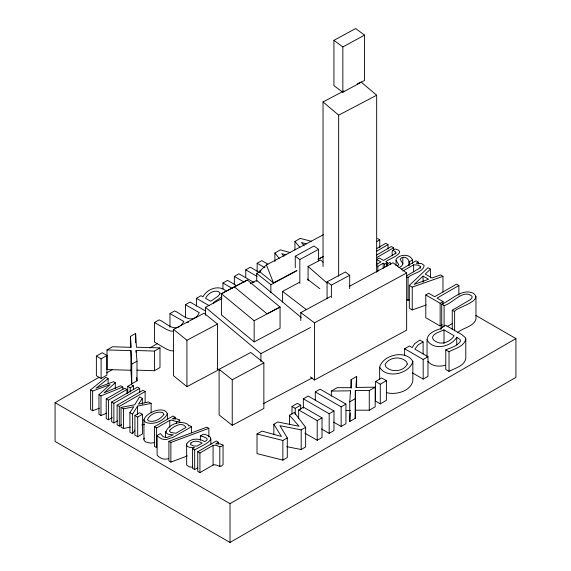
<?xml version="1.0" encoding="UTF-8"?>
<svg xmlns="http://www.w3.org/2000/svg" width="571" height="571" viewBox="0 0 571 571"><rect width="100%" height="100%" fill="white"/><g stroke="black" fill="none" stroke-linecap="round" stroke-linejoin="round"><path stroke-width="0.86" d="M356.639 387.573L356.639 376.475L351.165 379.629L351.051 387.709L337.24 387.673L331.337 391.078L331.337 396.203M355.219 418.336L355.34 390.543L369.273 390.585L375.176 387.181L375.176 406.816L369.273 410.221L355.34 410.178L355.219 418.336L349.773 421.484L349.773 401.841L350.494 390.807L331.337 391.078M408.9 265.501C411.384 259.955 404.061 254.045 400.1 259.198L402.876 263.695L401.763 265.986L398.965 267.699M349.773 421.484L350.33 412.99M356.639 376.475L355.904 387.438L375.176 387.181M412.847 361.457C409.571 373.862 386.417 379.322 379.644 367.203C382.898 354.748 406.031 349.345 412.847 361.457L412.847 381.093C410.349 391.321 395.981 395.139 386.674 392.684M442.91 327.618L441.726 326.933L441.726 304.157C451.261 300.46 461.982 287.741 473.416 293.323C484.108 301.352 454.744 307.726 454.63 311.609L452.261 310.239L452.261 329.51M396.01 265.594L396.103 259.205C399.786 254.116 409.949 253.56 412.526 260.041L412.526 263.545M427.044 339.695C427.615 332.779 435.894 330.195 441.462 328.418L440.948 327.797L445.473 325.185L461.903 334.67L465.201 337.49L465.786 338.967L465.786 358.609C464.359 366.082 454.837 368.202 449.027 371.364L445.773 369.487L445.773 349.852C450.976 347.668 457.314 346.162 460.512 341.13L460.09 339.552L456.75 337.247C451.297 346.99 432.554 351.044 427.044 339.695L427.044 356.775M465.786 338.967C464.359 346.447 454.837 348.567 449.027 351.729L445.773 349.852M167.353 413.854C164.005 421.055 153.385 425.366 145.876 422.383A6.36 3.676 0 0 1 143.942 419.564C146.619 411.134 170.636 403.254 167.353 418.978M392.341 255.794C391.713 251.269 391.92 248.728 395.824 252.196L394.461 254.059L383.505 260.426L379.358 258.028L376.774 259.527L376.774 264.78M154.727 442.568L150.658 443.132L145.876 442.025A6.36 3.676 0 0 1 143.942 439.199L144.249 438.043M402.855 271.032L413.625 264.816L418.329 265.13L420.37 266.507L420.07 267.542L418.721 268.734L406.552 275.85M200.371 440.234L200.371 435.966L203.54 434.131C221.784 438.635 200.228 446.122 194.668 449.962L192.498 448.706L192.498 468.341L194.668 469.598L197.652 467.877M165.768 437.357C162.749 426.144 180.093 418.871 188.037 424.524L188.544 425.937L189.472 425.552L191.528 426.737L191.528 432.718M130.352 427.072L123.522 428.521L121.045 427.094L121.045 407.458L123.522 408.886L133.771 406.716L129.917 412.576L129.917 432.211L132.6 433.76L132.6 414.125L137.525 406.102L151.137 403.419L151.137 412.812M132.6 433.76L134.835 430.113M121.045 407.458L134.749 404.753L139.638 396.781L142.322 398.33L138.503 404.14L148.653 401.984L151.137 403.419M192.969 467.249L189.508 466.95L186.674 465.079L186.617 444.01C190.414 437.893 199.165 438.043 204.696 441.661L206.83 440.162L207.216 439.192L206.702 438.307L203.476 436.679L200.371 435.966M181.093 325.584L183.869 321.509L169.98 313.6L169.98 327.262M426.351 304.95L412.233 309.91L409.307 308.219L409.307 285.443L428.007 267.699L430.513 269.141L430.513 277.906M423.075 276.064L414.182 284.387L428.578 279.24L423.075 276.064L423.075 282.195M430.513 269.141L425.224 274.066L432.04 277.998L440.562 274.951L442.96 276.335L442.96 292.102M296.913 270.454L273.466 282.888L259.384 271.403L266.421 264.944L323.486 234.695M106.641 413.226L100.981 415.51L98.961 414.339L98.961 394.704L110.082 384.626L92.638 391.056L90.632 389.893L105.849 377.274L108.126 378.587L108.126 383.712M108.126 378.587L96.056 388.201L113.493 381.685L115.292 382.727L104.093 392.841L120.617 385.796L122.808 387.067L122.808 389.629M222.055 296.706L213.204 302.73L213.804 303.073M397.53 265.972L398.808 264.708L396.01 260.34M96.378 356.097L102.202 352.728L106.927 355.462L106.927 375.097L101.103 378.459L96.378 375.732L96.378 356.097L101.103 358.824L106.927 355.462M159.987 347.903L154.484 351.086L136.091 350.487L137.004 361.172L137.004 380.814L131.765 383.833L130.937 370.244L107.027 369.58L107.027 349.944L112.558 346.747L131.301 347.354L130.395 336.447L135.613 333.435L136.455 347.232L159.987 347.903L159.987 367.538L154.484 370.722L136.969 370.151M173.534 350.88L170.493 350.687L166.725 349.202L154.527 342.157L154.527 322.522L159.109 319.874C165.04 322.137 170.179 328.703 177.024 327.74M169.98 313.6L174.562 310.952C180.493 313.215 185.632 319.781 192.477 318.818A12.219 7.052 0 0 0 197.716 315.428L199.272 312.672L185.432 304.678L185.432 317.483M185.432 304.678L190.015 302.03L205.467 310.952M196.445 305.999L196.445 298.319L201.006 295.685L202.983 296.827C206.638 289.34 217.979 284.872 224.974 290.111L225.581 291.495M222.94 288.997L222.94 283.023L227.522 280.375L236.794 285.728M234.346 284.972L234.346 276.435L238.928 273.787L254.124 282.559M245.751 277.535L245.751 269.847L250.334 267.207L259.455 272.467M257.157 271.803L257.157 263.267L261.739 260.619L267.92 264.187M274.901 261.561L274.901 253.017L280.34 249.884L290.482 252.639M294.936 249.991L294.936 241.454L300.253 238.385L311.302 241.283M475.85 315.463L515.927 338.603L515.927 377.381L230.02 542.45L55.073 441.447L55.073 402.662L98.997 377.303M106.706 372.856L112.102 369.737M149.859 347.939L157.567 343.492M131.765 383.833L131.765 364.198L137.004 361.172M376.753 241.59L379.765 239.849L379.765 247.735M127.74 393.155L127.74 386.331L130.973 384.461L133.464 385.896L133.464 389.308M112.294 417.579L108.426 419.806L106.242 418.55L106.242 398.915L124.785 388.209L126.969 389.472L126.969 393.74M106.242 398.915L108.426 400.171L126.969 389.472M127.74 386.331L130.224 387.766L133.464 385.896M376.553 248.649L385.782 243.317L388.037 244.624L388.037 248.999M117.669 420.756L113.865 422.947L111.68 421.691L111.68 402.048L137.511 387.138L139.695 388.401L139.695 392.67M376.446 251.311L388.037 244.624M111.68 402.048L113.865 403.312L139.695 388.401M376.667 255.009L391.342 246.529L393.597 247.835L393.597 250.462M121.587 424.774L119.303 426.087L117.119 424.824L117.119 405.189L142.95 390.278L145.134 391.542L145.134 402.641M376.603 257.642L393.597 247.835M117.119 405.189L119.303 406.452L145.134 391.542M392.341 250.541L395.146 248.92L398.173 250.048L399.45 251.204L399.593 252.546C396.467 257.186 390.007 258.363 385.76 261.725L387.281 262.603L387.281 264.359M376.353 264.559L380.914 261.918L376.774 259.527M376.339 265.429L377.845 266.3L383.17 263.224L384.69 264.102L387.281 262.603M386.803 266.036L386.803 264.28L390.136 262.353L390.685 264.394M134.92 415.467L139.652 412.74L142.429 414.339L142.429 433.974L137.697 436.708L134.92 435.102L134.92 415.467L137.697 417.073L142.429 414.339M408.9 261.996L412.526 260.041M401.392 269.284L416.066 260.804L418.322 262.103L418.322 263.859M418.322 262.103L416.266 263.295L421.641 263.616L424.146 265.337C423.603 272.417 411.984 273.074 408.051 277.585L406.545 276.721M175.147 417.28L172.385 418.871L176.61 418.843L179.737 420.049C176.675 424.167 173.613 418.886 169.765 420.384L156.604 427.986L156.604 447.621L154.42 446.358L154.42 426.723L172.956 416.023L175.147 417.28L175.147 418.986M168.623 458.663L166.732 459.027A6.574 3.79 0 0 1 161.643 458.484L158.388 456.514L157.118 455.108L157.118 435.473L160.372 433.589L163.085 436.615L165.176 437.386L167.339 437.407L173.256 434.767L168.559 434.374L166.354 433.082L165.768 431.383M406.545 299.497L408.051 300.36L409.557 299.497M191.528 426.737L172.806 437.443L166.732 439.392A6.574 3.79 0 0 1 161.643 438.842L158.388 436.879L157.118 435.473M442.332 324.756L440.141 326.02L425.788 317.733L425.788 294.957L428.707 293.266L434.695 296.727L456.493 284.144L458.863 285.514L458.863 295.15M458.863 285.514L437.072 298.098L443.06 301.559L443.06 304.186M425.788 294.957L440.141 303.244L443.06 301.559M192.498 448.706L194.468 447.564L189.508 447.314L187.759 446.572L186.674 445.444L186.617 444.01M441.726 304.157L444.095 305.528C451.761 304.243 463.566 288.191 472.103 296.392L471.889 298.019L470.404 299.582L452.261 310.239M218.457 442.289L215.702 443.881L219.921 443.853L223.054 445.059L223.054 464.694C219.992 468.812 216.93 463.531 213.083 465.03L199.921 472.631L197.737 471.368L197.737 451.732L216.273 441.026L218.457 442.289L218.457 443.995M197.737 451.732L199.921 452.996L213.083 445.394C216.93 443.895 219.992 449.177 223.054 445.059M303.351 408.215L303.351 398.822L308.154 396.053L333.978 410.963L333.978 430.598L329.174 433.375L321.58 428.985M315.306 400.457L315.306 391.92L320.11 389.144L345.94 404.061L345.94 423.696L341.137 426.466L333.543 422.083M292.002 414.153L292.002 406.466L297.47 403.312L300.71 405.182L300.71 409.45M292.002 406.466L295.236 408.336L300.71 405.182M305.635 427.329L301.188 429.892L279.926 425.673L287.292 437.921L287.292 457.557L282.866 460.112L257.014 453.624L257.014 433.989L262.025 431.098L281.417 436.48L273.83 424.282L277.791 421.99L299.104 426.266L289.497 415.231L294.329 412.448L305.635 427.329L305.635 446.965L301.188 449.527L286.728 446.658M298.676 418.472L298.676 409.935L303.479 407.166L322.023 417.865L322.023 437.507L317.212 440.277L304.857 433.139M404.632 355.59L404.632 348.767L409.436 345.99L412.191 347.582L414.646 343.699L419.863 340.088L423.111 341.965L423.111 353.92M447.05 326.598L452.218 323.614M423.111 341.965L418.329 344.713L414.817 349.095L427.979 356.697L427.979 376.332L423.175 379.101L412.355 372.863M457.714 332.608C462.853 327.704 473.859 326.712 475.964 319.053L475.964 296.27M375.561 381.492L381.664 377.966L386.396 380.7L386.396 400.335L380.286 403.861L375.561 401.135L375.561 381.492L380.286 384.226L386.396 380.7M257.014 433.989L282.866 440.469L287.292 437.921M298.676 409.935L317.212 420.641L322.023 417.865M303.351 398.822L329.174 413.739L333.978 410.963M315.306 391.92L341.137 406.83L345.94 404.061M349.773 401.841L355.219 398.701M404.632 348.767L423.175 359.466L427.979 356.697M55.073 402.662L230.02 503.665L515.927 338.603M295.257 267.756L295.257 256.251L314 246.015L318.582 249.32L318.582 260.826M299.832 283.452L299.832 259.555L318.582 249.32M333.921 40.355L355.64 28.55L364.569 35.117L364.569 80.425L342.85 92.231L333.921 85.671L333.921 40.355L342.85 46.922L342.85 92.231M342.85 46.922L364.569 35.117M300.803 320.524L300.803 312.608L330.488 296.549M349.238 286.406L392.991 262.731L406.652 272.974L406.652 330.145L314.464 380.022L310.367 376.946M314.464 380.022L314.464 322.851L406.652 272.974M282.595 302.066L282.595 291.403L299.597 282.252M327.069 298.726L327.069 281.831L345.376 271.974L349.688 275.272L349.688 288.612M331.373 297.577L331.373 285.129L349.688 275.272M256.7 281.403L256.7 273.43L260.64 271.332M270.868 292.623L270.868 284.651L296.834 270.79M318.09 259.441L323.593 256.5M219.107 369.337L250.719 352.464L263.859 362.878L263.859 408.472L232.24 425.345L219.107 414.924L219.107 369.337L232.24 379.751L232.24 425.345M232.24 379.751L263.859 362.878M259.384 271.403L260.947 270.575M234.367 286.863L221.412 293.73L221.412 314.885L254.152 341.893L280.061 328.204L280.061 307.041L247.322 280.033L234.367 286.863L267.107 313.872L280.061 307.041L254.152 320.738L254.152 341.893M247.322 280.033L221.412 293.73L254.152 320.738M173.563 329.403L204.118 313.194L217.487 324.064L217.487 370.436L186.931 386.646L173.563 375.775L173.563 329.403L186.931 340.273L186.931 386.646M318.018 259.27L323.493 256.365M186.931 340.273L217.487 324.064M205.474 315.285L205.474 307.319L222.019 298.597M250.376 283.659L256.686 280.332L301.16 317.497M260.904 361.6L260.904 353.635L310.538 327.476M263.267 403.726L312.109 377.988M323.029 266.536L323.029 101.938L343.97 90.939M357.16 84.016L361.043 81.981L376.667 95.221L376.667 272.274M338.653 276.221L338.653 115.178L376.667 95.221M308.062 280.597L308.062 266.457L320.538 259.955L323.172 262.253M177.709 327.433L179.779 326.512M98.961 394.704L100.981 395.874L122.808 387.067M187.388 455.936L170.872 462.075L168.909 460.94L168.909 441.304L206.852 427.172L208.85 428.329L208.85 436.865M168.909 441.304L170.872 442.432L208.85 428.329M90.632 389.893L90.632 409.535L92.638 410.692L99.283 408.244M409.307 285.443L412.233 287.127L442.96 276.335M444.002 329.888L436.622 332.943L433.789 335.077A8.665 5.003 0 0 0 435.516 341.358C441.99 345.462 450.391 341.736 454.181 335.762L444.002 329.888L444.002 343.542M445.437 365.204C439.577 367.003 432.054 366.439 427.915 361.472M141.779 424.903L144.335 424.396M346.14 410.506L350.494 410.449M107.027 349.944L130.937 350.608L131.765 364.198M186.71 322.244L188.487 322.351M173.534 331.237L170.493 331.052L166.725 329.56L154.527 322.522M306.513 243.896L301.445 242.511L304.215 245.851M286 254.823L281.746 253.652L283.994 256.343M377.517 238.55L379.765 239.849M257.157 263.267L264.887 267.728M245.751 269.847L257.15 276.428M234.346 276.435L244.224 282.138M222.94 283.023L232.211 288.376M196.445 298.319L209.129 305.635M129.917 412.576L132.6 414.125M154.42 426.723L156.604 427.986M295.257 256.251L299.832 259.555M300.803 312.608L314.464 322.851M327.069 281.831L331.373 285.129M307.248 279.041L319.81 288.669M282.595 291.403L306.32 309.582M256.7 273.43L270.868 284.651M205.474 307.319L260.904 353.635M217.108 368.374L219.842 370.658M323.029 101.938L338.653 115.178M308.062 266.457L327.162 283.137M294.936 241.454L299.925 247.457M274.901 253.017L279.205 258.406M386.803 264.28L387.73 265.929M266.421 264.944L273.466 282.888M136.726 377.524L137.004 380.814M456.75 337.247L456.75 344.927M454.63 311.609L454.63 330.88M449.027 351.729L449.027 371.364M444.095 305.528L444.095 326.555M440.948 327.797L440.948 329.503M440.141 303.244L440.141 326.02M423.175 359.466L423.175 379.101M420.37 266.507L420.37 268.263M413.625 264.816L413.625 271.825M412.233 287.127L412.233 309.91M409.022 262.068L409.022 265.572M408.051 277.585L408.051 300.36M402.819 257.335L402.819 264.344M395.824 252.196L395.824 253.945M384.69 264.102L384.69 267.606M383.17 263.224L383.17 268.477M380.286 384.226L380.286 403.861M379.644 367.203L379.644 379.151M377.845 266.3L377.845 271.553M369.273 390.585L369.273 410.221M355.34 390.543L355.34 410.178M351.165 379.629L351.165 388.166M350.494 390.807L350.494 393.369M341.137 406.83L341.137 426.466M329.174 413.739L329.174 433.375M317.212 420.641L317.212 440.277M301.188 429.892L301.188 449.527M295.236 408.336L295.236 414.31M289.497 415.231L289.497 424.624M282.866 440.469L282.866 460.112M273.83 424.282L273.83 434.524M230.02 503.665L230.02 542.45M219.799 446.936L219.799 466.571M213.083 445.394L213.083 465.03M210.87 438.985L210.87 444.102M199.921 452.996L199.921 472.631M194.668 449.962L194.668 469.598M179.737 420.049L179.737 422.611M176.482 421.926L176.482 423.632M170.872 442.432L170.872 462.075M169.765 420.384L169.765 427.215M154.484 351.086L154.484 370.722M143.942 419.564L143.942 439.199M142.322 398.33L142.322 404.304M137.697 417.073L137.697 436.708M137.525 406.102L137.525 414.639M136.091 350.487L136.091 352.193M135.613 333.435L135.613 342.828M130.937 350.608L130.937 370.244M130.395 336.447L130.395 347.546M130.224 387.766L130.224 392.034M123.522 408.886L123.522 428.521M119.303 406.452L119.303 426.087M115.292 382.727L115.292 388.701M113.865 403.312L113.865 422.947M108.426 400.171L108.426 419.806M101.103 358.824L101.103 378.459M100.981 395.874L100.981 415.51M92.638 391.056L92.638 410.692M407.309 364.077C403.618 371.635 391.47 372.849 385.796 366.725L385.111 364.569C388.844 357.025 400.935 355.74 406.616 361.914L407.309 364.077M163.877 414.425C160.808 418.871 154.113 422.783 148.567 420.834L147.504 419.699C149.338 414.539 157.303 410.735 162.756 412.64L163.877 414.425M169.894 430.099L169.637 431.348L170.636 432.39L175.832 433.282L186.003 427.408C182.47 421.234 173.534 426.344 169.894 430.099M219.971 293.715L218.115 296.135L210.713 301.288L205.567 298.319C207.758 293.451 215.167 288.619 219.921 292.652L219.971 293.715M190.928 442.975L190.55 444.631L193.926 446.072L197.059 446.072L202.205 443.103C198.787 441.226 194.111 439.927 190.928 442.975"/></g></svg>
